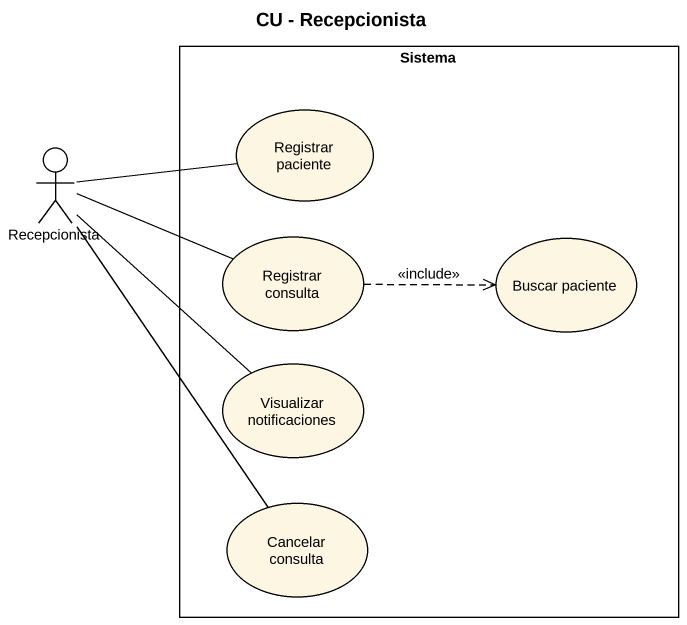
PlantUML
@startuml
title CU - Recepcionista
rectangle Sistema {
  usecase "Registrar paciente" as Registrar_paciente
  usecase "Registrar consulta" as Registrar_consulta
  usecase "Buscar paciente" as Buscar_paciente
  usecase "Visualizar notificaciones" as Visualizar_notificaciones
  usecase "Cancelar consulta" as Cancelar_consulta
}
actor Recepcionista
Recepcionista -right- Registrar_paciente
Recepcionista -right- Registrar_consulta
Recepcionista -- Visualizar_notificaciones
Recepcionista -- Cancelar_consulta
Registrar_consulta .right.> Buscar_paciente : <<include>>
@enduml
